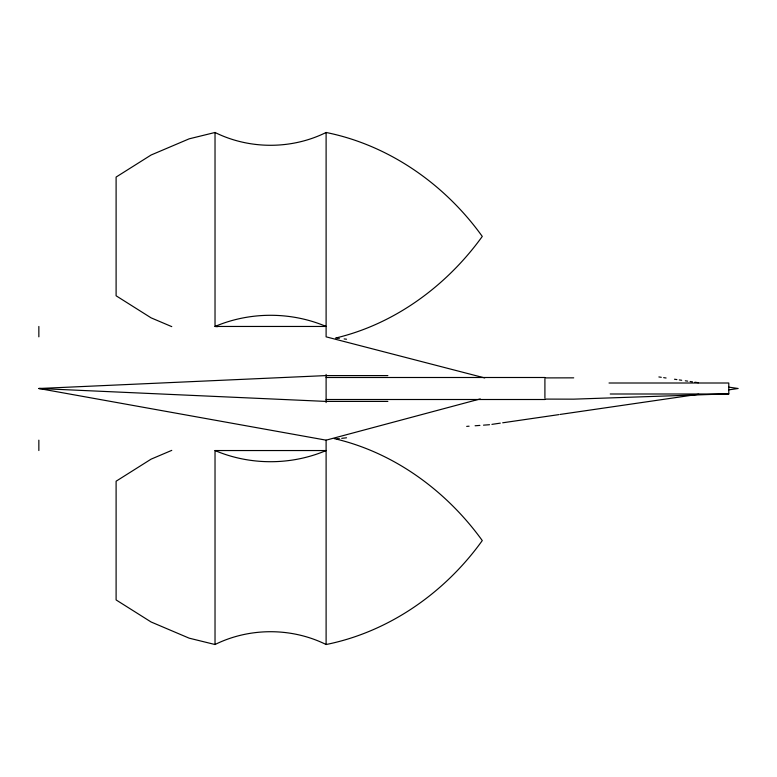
<?xml version="1.0" encoding="UTF-8"?>
<svg xmlns="http://www.w3.org/2000/svg" width="777" height="777" viewBox="0 0 777 777"><rect width="100%" height="100%" fill="white"/><g stroke="black" fill="none" stroke-linecap="round" stroke-linejoin="round"><path stroke-width="1.17" d="M335.509 338.073C394.901 324.038 446.824 285.586 482.274 236.431C445.036 184.47 389.17 145.144 326.107 132.478C291.657 149.553 249.475 149.553 215.025 132.478L189.17 138.83L151.097 155.011L116.103 177.069L116.103 295.784L151.097 317.851L171.766 326.631M171.766 450.369L151.097 459.149L116.103 481.216L116.103 599.931L151.097 621.988L189.17 638.17L215.025 644.521C249.475 627.447 291.657 627.447 326.107 644.521C389.17 631.856 445.036 592.53 482.274 540.569C446.59 491.074 394.201 452.467 334.333 438.636M387.859 375.582L326.107 375.582L38.85 388.5L326.107 440.161L480.273 398.922M491.909 424.368L500.281 423.144M502.68 422.795L558.925 414.607M560.12 414.432L698.717 394.24M728.593 389.889L738.15 388.5L728.544 387.101M336.917 438.908L339.326 438.626M341.725 438.345L346.532 437.791M466.686 426.379L469.085 426.204M475.097 425.767L479.904 425.417M483.508 425.155L489.51 424.718M728.787 393.832L573.708 399.155L544.91 399.096M326.107 377.496L544.91 377.496M573.708 377.845L544.91 377.904M609.022 383.003L728.787 383.003L728.787 393.997L610.236 393.997M41.259 388.5L38.85 388.5L326.107 401.418L387.859 401.418M326.107 399.504L544.91 399.504M215.025 450.543L326.107 450.543A126.068 109.178 0 0 1 215.025 450.543L215.025 644.521M217.443 326.68L215.025 326.457L215.025 132.478M336.917 338.092L339.326 338.374M344.133 338.937L346.532 339.209M658.877 376.952L661.276 377.301M663.675 377.651L666.083 378.001M674.494 379.225L676.893 379.574M679.292 379.924L681.701 380.274M685.304 380.798L687.703 381.148M690.102 381.497L692.511 381.847M694.91 382.197L698.513 382.731M484.722 377.933L326.107 336.839L326.107 132.478M544.91 378.914L544.91 397.96M326.107 374.407L326.107 402.593M326.107 440.161L326.107 644.521M38.85 326.457L38.85 336.839M38.85 440.161L38.85 450.543M326.107 326.457L215.025 326.457A126.068 109.178 0 0 1 326.107 326.457"/></g></svg>
